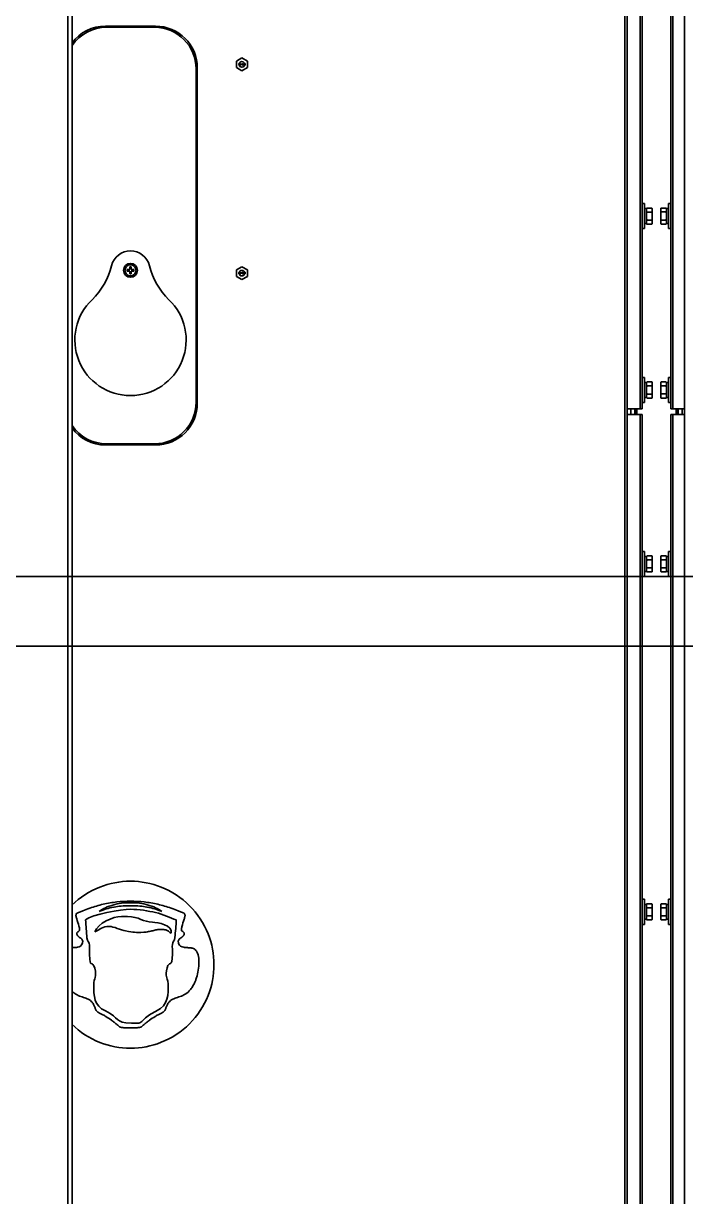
# Model space of a CAD drawing. Header units: millimetres. Extents: x 32496 to 166256, y 3504 to 23939.
# Drawn here: x 74087 to 74563, y 12839 to 13682 of the extents above; entities that cross this region are included whole.
import ezdxf

# ---------------------------------------------------------------- set-up
doc = ezdxf.new("R2010")
doc.units = ezdxf.units.MM
doc.layers.get('0').update_dxf_attribs({"lineweight": 35})

# ---------------------------------------------------------------- blocks, each defined once
blk = doc.blocks.new('DRGTJHYTHRTTR')
at = {"color": 7, "linetype": 'Continuous'}
for p, q in [((60371.04, -49682.69), (46149.04, -49682.69)), ((60371.04, -49732.69), (53249.04, -49732.69))]:
    blk.add_line(p, q, dxfattribs=at)
blk = doc.blocks.new('8-1250')
at = {"linetype": 'Continuous'}
for p, q in [((1072.87, -32157.29), (1072.87, -34666.29)), ((1075.87, -32157.29), (1075.87, -34666.29)), ((1473.17, -34566.29), (1473.17, -32553.29)), ((1474.87, -32553.29), (1474.87, -34566.29)), ((1484.17, -33566.79), (1484.17, -32554.69)), ((1507.57, -32554.69), (1507.57, -33566.79)), ((1515.87, -34566.29), (1515.87, -32553.29)), ((1485.57, -33180.92), (1485.57, -33425.66)), ((1506.17, -33425.64), (1506.17, -33180.91)), ((1135.87, -33291.79), (1099.87, -33291.79)), ((1100.67, -33292.59), (1135.07, -33292.59)), ((1193.97, -33316.98), (1197.97, -33314.67)), ((1197.97, -33314.67), (1201.97, -33316.98)), ((1165.07, -33322.59), (1165.07, -33561.99)), ((1165.87, -33562.79), (1165.87, -33321.79)), ((1193.97, -33316.98), (1193.97, -33321.6)), ((1197.97, -33323.91), (1193.97, -33321.6)), ((1195.7, -33318.69), (1196.6, -33318.69)), ((1195.7, -33318.82), (1195.7, -33318.69)), ((1196.4, -33318.82), (1195.7, -33318.82)), ((1195.72, -33319.45), (1195.7, -33319.56)), ((1195.7, -33319.61), (1195.7, -33319.56)), ((1195.7, -33319.61), (1195.72, -33319.71)), ((1195.77, -33319.38), (1195.72, -33319.45)), ((1195.72, -33319.71), (1195.82, -33319.81)), ((1196.4, -33318.82), (1195.77, -33319.38)), ((1195.82, -33319.81), (1195.92, -33319.86)), ((1195.85, -33319.56), (1195.9, -33319.45)), ((1195.85, -33319.56), (1195.85, -33319.61)), ((1195.9, -33319.68), (1195.85, -33319.61)), ((1195.9, -33319.45), (1196.6, -33318.82)), ((1195.97, -33319.74), (1195.9, -33319.68)), ((1195.92, -33319.86), (1196.07, -33319.89)), ((1196.1, -33319.76), (1195.97, -33319.74)), ((1196.17, -33319.89), (1196.07, -33319.89)), ((1196.1, -33319.76), (1196.2, -33319.76)), ((1196.17, -33319.89), (1196.35, -33319.86)), ((1196.32, -33319.74), (1196.2, -33319.76)), ((1196.4, -33319.68), (1196.32, -33319.74)), ((1196.35, -33319.86), (1196.45, -33319.81)), ((1196.45, -33319.61), (1196.4, -33319.68)), ((1196.45, -33319.61), (1196.57, -33319.61)), ((1196.45, -33319.81), (1196.55, -33319.71)), ((1196.55, -33319.71), (1196.57, -33319.61)), ((1196.6, -33318.69), (1196.6, -33318.82)), ((1196.8, -33318.69), (1196.95, -33318.69)), ((1196.8, -33319.89), (1196.8, -33318.69)), ((1196.95, -33319.89), (1196.8, -33319.89)), ((1196.95, -33318.69), (1196.95, -33319.68)), ((1197.1, -33319.51), (1196.95, -33319.68)), ((1196.95, -33319.89), (1197.1, -33319.71)), ((1197.1, -33319.51), (1197.1, -33319.71)), ((1197.32, -33319.12), (1197.3, -33319.15)), ((1197.3, -33319.15), (1197.45, -33319.3)), ((1197.45, -33319.3), (1197.3, -33319.45)), ((1197.3, -33319.45), (1197.32, -33319.48)), ((1197.45, -33319.25), (1197.32, -33319.12)), ((1197.32, -33319.48), (1197.45, -33319.35)), ((1197.45, -33319.07), (1197.5, -33319.07)), ((1197.45, -33319.25), (1197.45, -33319.07)), ((1197.45, -33319.53), (1197.45, -33319.35)), ((1197.5, -33319.53), (1197.45, -33319.53)), ((1197.5, -33319.07), (1197.5, -33319.25)), ((1197.62, -33319.12), (1197.5, -33319.25)), ((1197.5, -33319.3), (1197.65, -33319.15)), ((1197.65, -33319.45), (1197.5, -33319.3)), ((1197.5, -33319.35), (1197.62, -33319.48)), ((1197.5, -33319.35), (1197.5, -33319.53)), ((1197.65, -33319.15), (1197.62, -33319.12)), ((1197.62, -33319.48), (1197.65, -33319.45)), ((1197.85, -33319.05), (1198.1, -33319.05)), ((1197.85, -33319.2), (1197.85, -33319.05)), ((1198.1, -33319.2), (1197.85, -33319.2)), ((1201.97, -33321.6), (1197.97, -33323.91)), ((1198.1, -33318.69), (1198.25, -33318.69)), ((1198.1, -33319.05), (1198.1, -33318.69)), ((1198.1, -33319.89), (1198.1, -33319.2)), ((1198.25, -33319.89), (1198.1, -33319.89)), ((1198.25, -33318.69), (1198.25, -33319.05)), ((1198.25, -33319.05), (1198.85, -33319.05)), ((1198.67, -33319.2), (1198.25, -33319.2)), ((1198.25, -33319.89), (1198.85, -33319.2)), ((1198.67, -33319.2), (1198.25, -33319.68)), ((1198.25, -33319.2), (1198.25, -33319.68)), ((1198.85, -33319.05), (1198.85, -33319.2)), ((1199.05, -33318.69), (1199.2, -33318.69)), ((1199.05, -33319.89), (1199.05, -33318.69)), ((1199.27, -33319.89), (1199.05, -33319.89)), ((1199.55, -33318.69), (1199.2, -33319.63)), ((1199.2, -33318.69), (1199.2, -33319.63)), ((1199.27, -33319.89), (1199.65, -33318.82)), ((1199.55, -33318.69), (1199.75, -33318.69)), ((1199.65, -33318.82), (1200.02, -33319.89)), ((1200.1, -33319.63), (1199.75, -33318.69)), ((1200.25, -33319.89), (1200.02, -33319.89)), ((1200.1, -33318.69), (1200.25, -33318.69)), ((1200.1, -33319.63), (1200.1, -33318.69)), ((1200.25, -33318.69), (1200.25, -33319.89)), ((1201.97, -33321.6), (1201.97, -33316.98)), ((1485.57, -33419.29), (1487.17, -33419.29)), ((1485.57, -33425.66), (1485.57, -33430.92)), ((1487.17, -33437.29), (1487.17, -33419.29)), ((1487.17, -33422.94), (1488.77, -33422.94)), ((1488.77, -33422.82), (1489.07, -33422.52)), ((1488.77, -33433.76), (1488.77, -33422.82)), ((1489.07, -33422.52), (1492.47, -33422.52)), ((1489.07, -33425.4), (1492.47, -33425.4)), ((1492.77, -33422.82), (1492.47, -33422.52)), ((1492.77, -33433.76), (1492.77, -33422.82)), ((1498.97, -33422.82), (1499.24, -33422.54)), ((1498.97, -33433.76), (1498.97, -33422.82)), ((1499.27, -33422.52), (1499.24, -33422.54)), ((1502.67, -33422.52), (1499.27, -33422.52)), ((1502.67, -33425.36), (1499.27, -33425.36)), ((1502.67, -33422.52), (1502.7, -33422.54)), ((1502.97, -33422.82), (1502.7, -33422.54)), ((1502.97, -33433.76), (1502.97, -33422.82)), ((1504.57, -33422.94), (1502.97, -33422.94)), ((1506.17, -33419.29), (1504.57, -33419.29)), ((1504.57, -33419.29), (1504.57, -33437.29)), ((1506.17, -33430.91), (1506.17, -33425.64)), ((1485.57, -33430.92), (1485.57, -33566.79)), ((1487.17, -33433.64), (1488.77, -33433.64)), ((1488.77, -33433.76), (1489.07, -33434.06)), ((1489.07, -33431.18), (1492.47, -33431.18)), ((1489.07, -33434.06), (1492.47, -33434.06)), ((1492.77, -33433.76), (1492.47, -33434.06)), ((1498.97, -33433.76), (1499.24, -33434.03)), ((1502.67, -33431.13), (1499.27, -33431.13)), ((1502.67, -33434.06), (1499.27, -33434.06)), ((1502.97, -33433.76), (1502.7, -33434.03)), ((1504.57, -33433.64), (1502.97, -33433.64)), ((1506.17, -33566.79), (1506.17, -33430.91)), ((1485.57, -33437.29), (1487.17, -33437.29)), ((1506.17, -33437.29), (1504.57, -33437.29)), ((1115.37, -33466.79), (1117.37, -33466.79)), ((1115.37, -33467.79), (1115.37, -33466.79)), ((1117.37, -33467.79), (1115.37, -33467.79)), ((1117.37, -33464.79), (1118.37, -33464.79)), ((1117.37, -33466.79), (1117.37, -33464.79)), ((1117.37, -33469.79), (1117.37, -33467.79)), ((1118.37, -33464.79), (1118.37, -33466.79)), ((1118.37, -33466.79), (1120.37, -33466.79)), ((1120.37, -33467.79), (1118.37, -33467.79)), ((1118.37, -33467.79), (1118.37, -33469.79)), ((1120.37, -33466.79), (1120.37, -33467.79)), ((1193.97, -33466.98), (1197.97, -33464.67)), ((1193.97, -33466.98), (1193.97, -33471.6)), ((1197.97, -33464.67), (1201.97, -33466.98)), ((1201.97, -33471.6), (1201.97, -33466.98)), ((1118.37, -33469.79), (1117.37, -33469.79)), ((1197.97, -33473.91), (1193.97, -33471.6)), ((1195.7, -33468.69), (1196.6, -33468.69)), ((1195.7, -33468.82), (1195.7, -33468.69)), ((1196.4, -33468.82), (1195.7, -33468.82)), ((1195.72, -33469.45), (1195.7, -33469.56)), ((1195.7, -33469.61), (1195.7, -33469.56)), ((1195.7, -33469.61), (1195.72, -33469.71)), ((1195.77, -33469.38), (1195.72, -33469.45)), ((1195.72, -33469.71), (1195.82, -33469.81)), ((1196.4, -33468.82), (1195.77, -33469.38)), ((1195.82, -33469.81), (1195.92, -33469.86)), ((1195.85, -33469.56), (1195.9, -33469.45)), ((1195.85, -33469.56), (1195.85, -33469.61)), ((1195.9, -33469.68), (1195.85, -33469.61)), ((1195.9, -33469.45), (1196.6, -33468.82)), ((1195.97, -33469.74), (1195.9, -33469.68)), ((1195.92, -33469.86), (1196.07, -33469.89)), ((1196.1, -33469.76), (1195.97, -33469.74)), ((1196.17, -33469.89), (1196.07, -33469.89)), ((1196.1, -33469.76), (1196.2, -33469.76)), ((1196.17, -33469.89), (1196.35, -33469.86)), ((1196.32, -33469.74), (1196.2, -33469.76)), ((1196.4, -33469.68), (1196.32, -33469.74)), ((1196.35, -33469.86), (1196.45, -33469.81)), ((1196.45, -33469.61), (1196.4, -33469.68)), ((1196.45, -33469.61), (1196.57, -33469.61)), ((1196.45, -33469.81), (1196.55, -33469.71)), ((1196.55, -33469.71), (1196.57, -33469.61)), ((1196.6, -33468.69), (1196.6, -33468.82)), ((1196.8, -33468.69), (1196.95, -33468.69)), ((1196.8, -33469.89), (1196.8, -33468.69)), ((1196.95, -33469.89), (1196.8, -33469.89)), ((1196.95, -33468.69), (1196.95, -33469.68)), ((1197.1, -33469.51), (1196.95, -33469.68)), ((1196.95, -33469.89), (1197.1, -33469.71)), ((1197.1, -33469.51), (1197.1, -33469.71)), ((1197.32, -33469.12), (1197.3, -33469.15)), ((1197.3, -33469.15), (1197.45, -33469.3)), ((1197.45, -33469.3), (1197.3, -33469.45)), ((1197.3, -33469.45), (1197.32, -33469.48)), ((1197.45, -33469.25), (1197.32, -33469.12)), ((1197.32, -33469.48), (1197.45, -33469.35)), ((1197.45, -33469.07), (1197.5, -33469.07)), ((1197.45, -33469.25), (1197.45, -33469.07)), ((1197.45, -33469.53), (1197.45, -33469.35)), ((1197.5, -33469.53), (1197.45, -33469.53)), ((1197.5, -33469.07), (1197.5, -33469.25)), ((1197.62, -33469.12), (1197.5, -33469.25)), ((1197.5, -33469.3), (1197.65, -33469.15)), ((1197.65, -33469.45), (1197.5, -33469.3)), ((1197.5, -33469.35), (1197.62, -33469.48)), ((1197.5, -33469.35), (1197.5, -33469.53)), ((1197.65, -33469.15), (1197.62, -33469.12)), ((1197.62, -33469.48), (1197.65, -33469.45)), ((1197.85, -33469.05), (1198.1, -33469.05)), ((1197.85, -33469.2), (1197.85, -33469.05)), ((1198.1, -33469.2), (1197.85, -33469.2)), ((1201.97, -33471.6), (1197.97, -33473.91)), ((1198.1, -33468.69), (1198.25, -33468.69)), ((1198.1, -33469.05), (1198.1, -33468.69)), ((1198.1, -33469.89), (1198.1, -33469.2)), ((1198.25, -33469.89), (1198.1, -33469.89)), ((1198.25, -33468.69), (1198.25, -33469.05)), ((1198.25, -33469.05), (1198.85, -33469.05)), ((1198.67, -33469.2), (1198.25, -33469.2)), ((1198.25, -33469.89), (1198.85, -33469.2)), ((1198.67, -33469.2), (1198.25, -33469.68)), ((1198.25, -33469.2), (1198.25, -33469.68)), ((1198.85, -33469.05), (1198.85, -33469.2)), ((1199.05, -33468.69), (1199.2, -33468.69)), ((1199.05, -33469.89), (1199.05, -33468.69)), ((1199.27, -33469.89), (1199.05, -33469.89)), ((1199.55, -33468.69), (1199.2, -33469.63)), ((1199.2, -33468.69), (1199.2, -33469.63)), ((1199.27, -33469.89), (1199.65, -33468.82)), ((1199.55, -33468.69), (1199.75, -33468.69)), ((1199.65, -33468.82), (1200.02, -33469.89)), ((1200.1, -33469.63), (1199.75, -33468.69)), ((1200.25, -33469.89), (1200.02, -33469.89)), ((1200.1, -33468.69), (1200.25, -33468.69)), ((1200.1, -33469.63), (1200.1, -33468.69)), ((1200.25, -33468.69), (1200.25, -33469.89)), ((1485.57, -33544.29), (1487.17, -33544.29)), ((1487.17, -33562.29), (1487.17, -33544.29)), ((1487.17, -33547.94), (1488.77, -33547.94)), ((1488.77, -33547.82), (1489.07, -33547.52)), ((1488.77, -33558.76), (1488.77, -33547.82)), ((1489.07, -33547.52), (1492.47, -33547.52)), ((1489.07, -33550.4), (1492.47, -33550.4)), ((1492.77, -33547.82), (1492.47, -33547.52)), ((1492.77, -33558.76), (1492.77, -33547.82)), ((1498.97, -33547.82), (1499.24, -33547.54)), ((1498.97, -33558.76), (1498.97, -33547.82)), ((1499.27, -33547.52), (1499.24, -33547.54)), ((1502.67, -33547.52), (1499.27, -33547.52)), ((1502.67, -33550.36), (1499.27, -33550.36)), ((1502.67, -33547.52), (1502.7, -33547.54)), ((1502.97, -33547.82), (1502.7, -33547.54)), ((1502.97, -33558.76), (1502.97, -33547.82)), ((1504.57, -33547.94), (1502.97, -33547.94)), ((1506.17, -33544.29), (1504.57, -33544.29)), ((1504.57, -33544.29), (1504.57, -33562.29)), ((1487.17, -33558.64), (1488.77, -33558.64)), ((1488.77, -33558.76), (1489.07, -33559.06)), ((1489.07, -33556.18), (1492.47, -33556.18)), ((1489.07, -33559.06), (1492.47, -33559.06)), ((1492.77, -33558.76), (1492.47, -33559.06)), ((1498.97, -33558.76), (1499.24, -33559.03)), ((1502.67, -33556.13), (1499.27, -33556.13)), ((1502.67, -33559.06), (1499.27, -33559.06)), ((1502.97, -33558.76), (1502.7, -33559.03)), ((1504.57, -33558.64), (1502.97, -33558.64)), ((1474.87, -33566.79), (1485.57, -33566.79)), ((1477.37, -33570.79), (1477.37, -33566.79)), ((1480.37, -33566.79), (1480.37, -33570.79)), ((1480.57, -33566.79), (1480.57, -33570.59)), ((1481.77, -33566.79), (1481.77, -33570.59)), ((1485.57, -33562.29), (1487.17, -33562.29)), ((1506.17, -33562.29), (1504.57, -33562.29)), ((1506.17, -33566.79), (1515.87, -33566.79)), ((1509.97, -33570.59), (1509.97, -33566.79)), ((1511.17, -33570.59), (1511.17, -33566.79)), ((1511.37, -33570.79), (1511.37, -33566.79)), ((1514.37, -33566.79), (1514.37, -33570.79)), ((1474.87, -33570.79), (1485.57, -33570.79)), ((1481.77, -33570.59), (1480.57, -33570.59)), ((1484.17, -34566.29), (1484.17, -33570.79)), ((1485.57, -33570.79), (1485.57, -33675.66)), ((1506.17, -33570.79), (1515.87, -33570.79)), ((1506.17, -33675.64), (1506.17, -33570.79)), ((1507.57, -33570.79), (1507.57, -34566.29)), ((1509.97, -33570.59), (1511.17, -33570.59)), ((1099.87, -33592.79), (1135.87, -33592.79)), ((1135.07, -33591.99), (1100.67, -33591.99)), ((1485.57, -33669.29), (1487.17, -33669.29)), ((1487.17, -33687.29), (1487.17, -33669.29)), ((1506.17, -33669.29), (1504.57, -33669.29)), ((1504.57, -33669.29), (1504.57, -33687.29)), ((1485.57, -33675.66), (1485.57, -33680.92)), ((1487.17, -33672.94), (1488.77, -33672.94)), ((1488.77, -33672.82), (1489.07, -33672.52)), ((1488.77, -33683.76), (1488.77, -33672.82)), ((1489.07, -33672.52), (1492.47, -33672.52)), ((1489.07, -33675.4), (1492.47, -33675.4)), ((1492.77, -33672.82), (1492.47, -33672.52)), ((1492.77, -33683.76), (1492.77, -33672.82)), ((1498.97, -33672.82), (1499.24, -33672.54)), ((1498.97, -33683.76), (1498.97, -33672.82)), ((1499.27, -33672.52), (1499.24, -33672.54)), ((1502.67, -33672.52), (1499.27, -33672.52)), ((1502.67, -33675.36), (1499.27, -33675.36)), ((1502.67, -33672.52), (1502.7, -33672.54)), ((1502.97, -33672.82), (1502.7, -33672.54)), ((1502.97, -33683.76), (1502.97, -33672.82)), ((1504.57, -33672.94), (1502.97, -33672.94)), ((1506.17, -33680.91), (1506.17, -33675.64)), ((1485.57, -33680.92), (1485.57, -33925.66)), ((1485.57, -33687.29), (1487.17, -33687.29)), ((1487.17, -33683.64), (1488.77, -33683.64)), ((1488.77, -33683.76), (1489.07, -33684.06)), ((1489.07, -33681.18), (1492.47, -33681.18)), ((1489.07, -33684.06), (1492.47, -33684.06)), ((1492.77, -33683.76), (1492.47, -33684.06)), ((1498.97, -33683.76), (1499.24, -33684.03)), ((1502.67, -33681.13), (1499.27, -33681.13)), ((1502.67, -33684.06), (1499.27, -33684.06)), ((1502.97, -33683.76), (1502.7, -33684.03)), ((1504.57, -33683.64), (1502.97, -33683.64)), ((1506.17, -33687.29), (1504.57, -33687.29)), ((1506.17, -33925.64), (1506.17, -33680.91)), ((1485.57, -33919.29), (1487.17, -33919.29)), ((1487.17, -33937.29), (1487.17, -33919.29)), ((1487.17, -33922.94), (1488.77, -33922.94)), ((1488.77, -33922.82), (1489.07, -33922.52)), ((1488.77, -33933.76), (1488.77, -33922.82)), ((1489.07, -33922.52), (1492.47, -33922.52)), ((1492.77, -33922.82), (1492.47, -33922.52)), ((1492.77, -33933.76), (1492.77, -33922.82)), ((1498.97, -33922.82), (1499.24, -33922.54)), ((1498.97, -33933.76), (1498.97, -33922.82)), ((1499.27, -33922.52), (1499.24, -33922.54)), ((1502.67, -33922.52), (1499.27, -33922.52)), ((1502.67, -33922.52), (1502.7, -33922.54)), ((1502.97, -33922.82), (1502.7, -33922.54)), ((1502.97, -33933.76), (1502.97, -33922.82)), ((1504.57, -33922.94), (1502.97, -33922.94)), ((1506.17, -33919.29), (1504.57, -33919.29)), ((1504.57, -33919.29), (1504.57, -33937.29)), ((1115.77, -33931.61), (1111.37, -33931.61)), ((1485.57, -33925.66), (1485.57, -33930.92)), ((1485.57, -33930.92), (1485.57, -34175.66)), ((1489.07, -33925.4), (1492.47, -33925.4)), ((1489.07, -33931.18), (1492.47, -33931.18)), ((1502.67, -33925.36), (1499.27, -33925.36)), ((1502.67, -33931.13), (1499.27, -33931.13)), ((1506.17, -33930.91), (1506.17, -33925.64)), ((1506.17, -34175.64), (1506.17, -33930.91)), ((1485.57, -33937.29), (1487.17, -33937.29)), ((1487.17, -33933.64), (1488.77, -33933.64)), ((1488.77, -33933.76), (1489.07, -33934.06)), ((1489.07, -33934.06), (1492.47, -33934.06)), ((1492.77, -33933.76), (1492.47, -33934.06)), ((1498.97, -33933.76), (1499.24, -33934.03)), ((1502.67, -33934.06), (1499.27, -33934.06)), ((1502.97, -33933.76), (1502.7, -33934.03)), ((1504.57, -33933.64), (1502.97, -33933.64)), ((1506.17, -33937.29), (1504.57, -33937.29))]:
    blk.add_line(p, q, dxfattribs=at)
for centre, radius in [((1197.97, -33319.29), 2), ((1117.87, -33467.29), 5), ((1117.87, -33467.29), 4), ((1197.97, -33469.29), 2)]:
    blk.add_circle(centre, radius, dxfattribs=at)
for centre, radius, start, end in [((1099.87, -33321.79), 30, 90, 143.1973), ((1100.67, -33322.59), 30, 90, 145.8161), ((1135.07, -33322.59), 30, 0, 90), ((1135.87, -33321.79), 30, 0, 90), ((1490.01, -33425.09), 3.56, 39.13645, 39.50132), ((1491.53, -33431.49), 3.56, 219.13644, 219.50078), ((1501.79, -33431.47), 3.61, 218.71028, 219.13391), ((1500.16, -33431.47), 3.61, 320.8641, 321.28972), ((1117.87, -33467.29), 14, 13.59162, 166.40838), ((1055.66, -33452.25), 50, 313.72491, 346.40838), ((1180.08, -33452.25), 50, 193.59162, 226.27509), ((1117.87, -33517.29), 40, 133.72491, 46.27509), ((1490.01, -33550.09), 3.56, 39.13645, 39.50132), ((1491.53, -33556.49), 3.56, 219.13644, 219.50078), ((1501.79, -33556.47), 3.61, 218.71028, 219.13391), ((1503.11, -33555.28), 5.39, 224.12457, 224.56524), ((1498.84, -33555.28), 5.38, 315.43477, 315.87545), ((1500.16, -33556.47), 3.61, 320.8641, 321.28972), ((1135.07, -33561.99), 30, 270, 0), ((1135.87, -33562.79), 30, 270, 0), ((1481.97, -33570.59), 1.4, 180, 188.23663), ((1481.97, -33570.59), 0.2, 180, 270), ((1509.77, -33570.59), 0.2, 270, 0), ((1509.77, -33570.59), 1.4, 351.76338, 0), ((1099.87, -33562.79), 30, 216.80326, 270), ((1100.67, -33561.99), 30, 214.1838, 270), ((1490.01, -33675.09), 3.56, 39.13645, 39.50132), ((1491.53, -33681.49), 3.56, 219.13644, 219.50078), ((1501.79, -33681.47), 3.61, 218.71028, 219.13391), ((1503.11, -33680.28), 5.39, 224.12457, 224.56524), ((1498.84, -33680.28), 5.38, 315.43477, 315.87545), ((1500.16, -33681.47), 3.61, 320.8641, 321.28972), ((1490.01, -33925.09), 3.56, 39.13645, 39.50132), ((1491.53, -33931.49), 3.56, 219.13644, 219.50078), ((1501.79, -33931.47), 3.61, 218.71028, 219.13391), ((1503.11, -33930.28), 5.39, 224.12457, 224.56524), ((1498.84, -33930.28), 5.38, 315.43477, 315.87545), ((1500.16, -33931.47), 3.61, 320.8641, 321.28972)]:
    blk.add_arc(centre, radius, start, end, dxfattribs=at)
for points, knots in [([(1488.77, -33422.85), (1488.8, -33422.82), (1488.89, -33422.7), (1488.99, -33422.59), (1489.07, -33422.52)], [0, 0, 0, 0, 0.244558, 1, 1, 1, 1]), ([(1489.07, -33425.4), (1489.05, -33425.38), (1488.94, -33425.27), (1488.84, -33425.16), (1488.77, -33425.07)], [0, 0, 0, 0, 0.255352, 1, 1, 1, 1]), ([(1492.76, -33422.83), (1492.74, -33422.8), (1492.64, -33422.69), (1492.55, -33422.59), (1492.47, -33422.52)], [0, 0, 0, 0, 0.244878, 1, 1, 1, 1]), ([(1492.47, -33425.4), (1492.5, -33425.38), (1492.6, -33425.27), (1492.7, -33425.16), (1492.77, -33425.07)], [0, 0, 0, 0, 0.255353, 1, 1, 1, 1]), ([(1499.24, -33422.54), (1499.22, -33422.57), (1499.13, -33422.66), (1499.04, -33422.76), (1498.97, -33422.84)], [0, 0, 0, 0, 0.255063, 1, 1, 1, 1]), ([(1498.97, -33425.03), (1499, -33425.06), (1499.09, -33425.17), (1499.19, -33425.28), (1499.27, -33425.36)], [0, 0, 0, 0, 0.244408, 1, 1, 1, 1]), ([(1502.97, -33425.03), (1502.95, -33425.06), (1502.85, -33425.17), (1502.75, -33425.28), (1502.67, -33425.36)], [0, 0, 0, 0, 0.244408, 1, 1, 1, 1]), ([(1502.7, -33422.54), (1502.73, -33422.57), (1502.82, -33422.66), (1502.91, -33422.76), (1502.97, -33422.84)], [0, 0, 0, 0, 0.255062, 1, 1, 1, 1]), ([(1488.77, -33431.51), (1488.8, -33431.48), (1488.89, -33431.36), (1488.99, -33431.26), (1489.07, -33431.18)], [0, 0, 0, 0, 0.244558, 1, 1, 1, 1]), ([(1489.07, -33434.06), (1489.05, -33434.04), (1488.95, -33433.94), (1488.85, -33433.83), (1488.79, -33433.75)], [0, 0, 0, 0, 0.255041, 1, 1, 1, 1]), ([(1492.77, -33431.51), (1492.75, -33431.48), (1492.65, -33431.36), (1492.55, -33431.26), (1492.47, -33431.18)], [0, 0, 0, 0, 0.244558, 1, 1, 1, 1]), ([(1492.47, -33434.06), (1492.5, -33434.04), (1492.6, -33433.93), (1492.7, -33433.82), (1492.77, -33433.73)], [0, 0, 0, 0, 0.255353, 1, 1, 1, 1]), ([(1499.27, -33431.13), (1499.25, -33431.16), (1499.14, -33431.27), (1499.04, -33431.38), (1498.97, -33431.47)], [0, 0, 0, 0, 0.255212, 1, 1, 1, 1]), ([(1498.99, -33433.75), (1499.01, -33433.77), (1499.09, -33433.87), (1499.18, -33433.96), (1499.24, -33434.03)], [0, 0, 0, 0, 0.245496, 1, 1, 1, 1]), ([(1502.67, -33431.13), (1502.7, -33431.16), (1502.8, -33431.27), (1502.9, -33431.38), (1502.97, -33431.47)], [0, 0, 0, 0, 0.255211, 1, 1, 1, 1]), ([(1502.96, -33433.75), (1502.94, -33433.77), (1502.85, -33433.87), (1502.77, -33433.96), (1502.7, -33434.03)], [0, 0, 0, 0, 0.245497, 1, 1, 1, 1]), ([(1488.77, -33547.85), (1488.8, -33547.82), (1488.89, -33547.7), (1488.99, -33547.59), (1489.07, -33547.52)], [0, 0, 0, 0, 0.244558, 1, 1, 1, 1]), ([(1489.07, -33550.4), (1489.05, -33550.38), (1488.94, -33550.27), (1488.84, -33550.16), (1488.77, -33550.07)], [0, 0, 0, 0, 0.255352, 1, 1, 1, 1]), ([(1492.76, -33547.83), (1492.74, -33547.8), (1492.64, -33547.69), (1492.55, -33547.59), (1492.47, -33547.52)], [0, 0, 0, 0, 0.244878, 1, 1, 1, 1]), ([(1492.47, -33550.4), (1492.5, -33550.38), (1492.6, -33550.27), (1492.7, -33550.16), (1492.77, -33550.07)], [0, 0, 0, 0, 0.255353, 1, 1, 1, 1]), ([(1499.24, -33547.54), (1499.22, -33547.57), (1499.13, -33547.66), (1499.04, -33547.76), (1498.97, -33547.84)], [0, 0, 0, 0, 0.255063, 1, 1, 1, 1]), ([(1498.97, -33550.03), (1499, -33550.06), (1499.09, -33550.17), (1499.19, -33550.28), (1499.27, -33550.36)], [0, 0, 0, 0, 0.244408, 1, 1, 1, 1]), ([(1502.97, -33550.03), (1502.95, -33550.06), (1502.85, -33550.17), (1502.75, -33550.28), (1502.67, -33550.36)], [0, 0, 0, 0, 0.244408, 1, 1, 1, 1]), ([(1502.7, -33547.54), (1502.73, -33547.57), (1502.82, -33547.66), (1502.91, -33547.76), (1502.97, -33547.84)], [0, 0, 0, 0, 0.255062, 1, 1, 1, 1]), ([(1488.77, -33556.51), (1488.8, -33556.48), (1488.89, -33556.36), (1488.99, -33556.26), (1489.07, -33556.18)], [0, 0, 0, 0, 0.244558, 1, 1, 1, 1]), ([(1489.07, -33559.06), (1489.05, -33559.04), (1488.95, -33558.94), (1488.85, -33558.83), (1488.79, -33558.75)], [0, 0, 0, 0, 0.255041, 1, 1, 1, 1]), ([(1492.77, -33556.51), (1492.75, -33556.48), (1492.65, -33556.36), (1492.55, -33556.26), (1492.47, -33556.18)], [0, 0, 0, 0, 0.244558, 1, 1, 1, 1]), ([(1492.47, -33559.06), (1492.5, -33559.04), (1492.6, -33558.93), (1492.7, -33558.82), (1492.77, -33558.73)], [0, 0, 0, 0, 0.255353, 1, 1, 1, 1]), ([(1499.27, -33556.13), (1499.25, -33556.16), (1499.14, -33556.27), (1499.04, -33556.38), (1498.97, -33556.47)], [0, 0, 0, 0, 0.255212, 1, 1, 1, 1]), ([(1498.99, -33558.75), (1499.01, -33558.77), (1499.09, -33558.87), (1499.18, -33558.96), (1499.24, -33559.03)], [0, 0, 0, 0, 0.245496, 1, 1, 1, 1]), ([(1502.67, -33556.13), (1502.7, -33556.16), (1502.8, -33556.27), (1502.9, -33556.38), (1502.97, -33556.47)], [0, 0, 0, 0, 0.255211, 1, 1, 1, 1]), ([(1502.96, -33558.75), (1502.94, -33558.77), (1502.85, -33558.87), (1502.77, -33558.96), (1502.7, -33559.03)], [0, 0, 0, 0, 0.245497, 1, 1, 1, 1]), ([(1488.77, -33672.85), (1488.8, -33672.82), (1488.89, -33672.7), (1488.99, -33672.59), (1489.07, -33672.52)], [0, 0, 0, 0, 0.244558, 1, 1, 1, 1]), ([(1489.07, -33675.4), (1489.05, -33675.38), (1488.94, -33675.27), (1488.84, -33675.16), (1488.77, -33675.07)], [0, 0, 0, 0, 0.255352, 1, 1, 1, 1]), ([(1492.76, -33672.83), (1492.74, -33672.8), (1492.64, -33672.69), (1492.55, -33672.59), (1492.47, -33672.52)], [0, 0, 0, 0, 0.244878, 1, 1, 1, 1]), ([(1492.47, -33675.4), (1492.5, -33675.38), (1492.6, -33675.27), (1492.7, -33675.16), (1492.77, -33675.07)], [0, 0, 0, 0, 0.255353, 1, 1, 1, 1]), ([(1499.24, -33672.54), (1499.22, -33672.57), (1499.13, -33672.66), (1499.04, -33672.76), (1498.97, -33672.84)], [0, 0, 0, 0, 0.255063, 1, 1, 1, 1]), ([(1498.97, -33675.03), (1499, -33675.06), (1499.09, -33675.17), (1499.19, -33675.28), (1499.27, -33675.36)], [0, 0, 0, 0, 0.244408, 1, 1, 1, 1]), ([(1502.97, -33675.03), (1502.95, -33675.06), (1502.85, -33675.17), (1502.75, -33675.28), (1502.67, -33675.36)], [0, 0, 0, 0, 0.244408, 1, 1, 1, 1]), ([(1502.7, -33672.54), (1502.73, -33672.57), (1502.82, -33672.66), (1502.91, -33672.76), (1502.97, -33672.84)], [0, 0, 0, 0, 0.255062, 1, 1, 1, 1]), ([(1488.77, -33681.51), (1488.8, -33681.48), (1488.89, -33681.36), (1488.99, -33681.26), (1489.07, -33681.18)], [0, 0, 0, 0, 0.244558, 1, 1, 1, 1]), ([(1489.07, -33684.06), (1489.05, -33684.04), (1488.95, -33683.94), (1488.85, -33683.83), (1488.79, -33683.75)], [0, 0, 0, 0, 0.255041, 1, 1, 1, 1]), ([(1492.77, -33681.51), (1492.75, -33681.48), (1492.65, -33681.36), (1492.55, -33681.26), (1492.47, -33681.18)], [0, 0, 0, 0, 0.244558, 1, 1, 1, 1]), ([(1492.47, -33684.06), (1492.5, -33684.04), (1492.6, -33683.93), (1492.7, -33683.82), (1492.77, -33683.73)], [0, 0, 0, 0, 0.255353, 1, 1, 1, 1]), ([(1499.27, -33681.13), (1499.25, -33681.16), (1499.14, -33681.27), (1499.04, -33681.38), (1498.97, -33681.47)], [0, 0, 0, 0, 0.255212, 1, 1, 1, 1]), ([(1498.99, -33683.75), (1499.01, -33683.77), (1499.09, -33683.87), (1499.18, -33683.96), (1499.24, -33684.03)], [0, 0, 0, 0, 0.245496, 1, 1, 1, 1]), ([(1502.67, -33681.13), (1502.7, -33681.16), (1502.8, -33681.27), (1502.9, -33681.38), (1502.97, -33681.47)], [0, 0, 0, 0, 0.255211, 1, 1, 1, 1]), ([(1502.96, -33683.75), (1502.94, -33683.77), (1502.85, -33683.87), (1502.77, -33683.96), (1502.7, -33684.03)], [0, 0, 0, 0, 0.245497, 1, 1, 1, 1]), ([(1177.87, -33966.29), (1177.87, -33958.75), (1174.88, -33943.04), (1161.5, -33922.67), (1141.12, -33909.28), (1117.87, -33904.85), (1094.82, -33909.25), (1081.54, -33917.88), (1075.84, -33923.47)], [0, 0, 0, 0, 0.160625, 0.334655, 0.508695, 0.66933, 0.829953, 1, 1, 1, 1]), ([(1083.32, -33950.88), (1083.4, -33950.6), (1083.51, -33950.08), (1083.57, -33949.19), (1083.32, -33948.29), (1082.56, -33947.57), (1081.63, -33947), (1080.9, -33946.47), (1080.38, -33945.96), (1079.95, -33945.5), (1079.52, -33944.93), (1079.24, -33944.3), (1079.2, -33943.59), (1079.66, -33942.9), (1080.34, -33942.45), (1080.95, -33942.04), (1081.2, -33941.73), (1081.32, -33941.37), (1081.31, -33940.65), (1081.15, -33939.71), (1080.57, -33937.28), (1079.61, -33934.5), (1078.93, -33932.19), (1078.75, -33931.5), (1078.68, -33931.11), (1078.64, -33930.64), (1078.81, -33929.95), (1079.41, -33929.27), (1080.11, -33928.95), (1081.67, -33928.27), (1084.43, -33927.13), (1090.12, -33925.01), (1098.22, -33922.69), (1107.96, -33921), (1117.99, -33920.41), (1127.73, -33921), (1137.58, -33922.7), (1145.65, -33925.02), (1151.34, -33927.14), (1154.11, -33928.29), (1155.54, -33928.9), (1155.99, -33929.11), (1156.09, -33929.17)], [0, 0, 0, 0, 0.008176, 0.014545, 0.024461, 0.033499, 0.043328, 0.054414, 0.058301, 0.063442, 0.071678, 0.077739, 0.082444, 0.090881, 0.099747, 0.106924, 0.108489, 0.110844, 0.117602, 0.127274, 0.138992, 0.189377, 0.200767, 0.208767, 0.209905, 0.212248, 0.222212, 0.2296, 0.237387, 0.250309, 0.275962, 0.326542, 0.425367, 0.521789, 0.61585, 0.711877, 0.807904, 0.906838, 0.957474, 0.983151, 0.996088, 1, 1, 1, 1]), ([(1117.87, -33921.81), (1113.46, -33921.59), (1105.78, -33922.75), (1098.13, -33925.94), (1095.25, -33927.97)], [0, 0, 0, 0, 0.546946, 1, 1, 1, 1]), ([(1140.5, -33927.97), (1137.62, -33925.94), (1129.96, -33922.75), (1122.28, -33921.59), (1117.87, -33921.81)], [0, 0, 0, 0, 0.453054, 1, 1, 1, 1]), ([(1488.77, -33922.85), (1488.8, -33922.82), (1488.89, -33922.7), (1488.99, -33922.59), (1489.07, -33922.52)], [0, 0, 0, 0, 0.244558, 1, 1, 1, 1]), ([(1492.76, -33922.83), (1492.74, -33922.8), (1492.64, -33922.69), (1492.55, -33922.59), (1492.47, -33922.52)], [0, 0, 0, 0, 0.244878, 1, 1, 1, 1]), ([(1499.24, -33922.54), (1499.22, -33922.57), (1499.13, -33922.66), (1499.04, -33922.76), (1498.97, -33922.84)], [0, 0, 0, 0, 0.255063, 1, 1, 1, 1]), ([(1502.7, -33922.54), (1502.73, -33922.57), (1502.82, -33922.66), (1502.91, -33922.76), (1502.97, -33922.84)], [0, 0, 0, 0, 0.255062, 1, 1, 1, 1]), ([(1095.25, -33927.97), (1098.95, -33926.57), (1103.8, -33924.91), (1112.71, -33923.89), (1117.87, -33923.98)], [0, 0, 0, 0, 0.592388, 1, 1, 1, 1]), ([(1117.87, -33923.98), (1123.04, -33923.89), (1131.94, -33924.91), (1136.79, -33926.57), (1140.5, -33927.97)], [0, 0, 0, 0, 0.407612, 1, 1, 1, 1]), ([(1156.09, -33929.17), (1156.19, -33929.22), (1156.47, -33929.4), (1156.96, -33929.99), (1157.12, -33930.67), (1157.07, -33931.19), (1156.95, -33931.69), (1156.73, -33932.52), (1156.02, -33934.83), (1155.05, -33937.69), (1154.54, -33940.02), (1154.43, -33940.88), (1154.45, -33941.54), (1154.62, -33941.83), (1154.88, -33942.11), (1155.49, -33942.5), (1156.18, -33942.98), (1156.58, -33943.7), (1156.47, -33944.43), (1156.14, -33945.07), (1155.68, -33945.65), (1155.25, -33946.09), (1154.74, -33946.57), (1154.04, -33947.05), (1153.13, -33947.62), (1152.4, -33948.35), (1152.18, -33949.27), (1152.24, -33950.01), (1152.34, -33950.55), (1152.87, -33952.68), (1155.24, -33953.81), (1158.75, -33954.03), (1161.26, -33954.13), (1163.02, -33954.5), (1163.88, -33955.05), (1164.36, -33955.42), (1165.21, -33956.3), (1166.58, -33958.72), (1167.25, -33963.18), (1166.91, -33968.69), (1165.99, -33973.37), (1164.99, -33976.72), (1164.29, -33978.6), (1163.53, -33980.16), (1162.55, -33981.94), (1160.66, -33984.69), (1157.57, -33987.49), (1154.21, -33988.96), (1151.67, -33989.77), (1149.31, -33990.54), (1147.16, -33991.55), (1145.56, -33993.12), (1144.5, -33994.55), (1143.74, -33996.21), (1143.01, -33998.29), (1141.81, -34000.18), (1140.28, -34001.11), (1139.15, -34001.59), (1138.47, -34001.91), (1137.27, -34002.52), (1134.88, -34003.91), (1132.23, -34005.7), (1129.78, -34007.51), (1128.28, -34008.69), (1127.18, -34009.65), (1126.38, -34010.37), (1125.49, -34011.1), (1124.58, -34011.44), (1123.28, -34011.54), (1121.12, -34011.59), (1119.27, -34011.57), (1117.87, -34011.61)], [0, 0, 0, 0, 0.003159, 0.009198, 0.017233, 0.01912, 0.021303, 0.029371, 0.039053, 0.078716, 0.087738, 0.094978, 0.099775, 0.10118, 0.102517, 0.10854, 0.115694, 0.12259, 0.126564, 0.13177, 0.138841, 0.143157, 0.145535, 0.15439, 0.162259, 0.169554, 0.177683, 0.182965, 0.186072, 0.190026, 0.231557, 0.253449, 0.274903, 0.293192, 0.295546, 0.299659, 0.307981, 0.325471, 0.366759, 0.41454, 0.462185, 0.483733, 0.502252, 0.512197, 0.527093, 0.553291, 0.595676, 0.630919, 0.646866, 0.662137, 0.69295, 0.706423, 0.717277, 0.736618, 0.753662, 0.77096, 0.792351, 0.797139, 0.801593, 0.810871, 0.830494, 0.870423, 0.890314, 0.906171, 0.917886, 0.926506, 0.933079, 0.945779, 0.953837, 0.965016, 1, 1, 1, 1]), ([(1489.07, -33925.4), (1489.05, -33925.38), (1488.94, -33925.27), (1488.84, -33925.16), (1488.77, -33925.07)], [0, 0, 0, 0, 0.255352, 1, 1, 1, 1]), ([(1488.77, -33931.51), (1488.8, -33931.48), (1488.89, -33931.36), (1488.99, -33931.26), (1489.07, -33931.18)], [0, 0, 0, 0, 0.244558, 1, 1, 1, 1]), ([(1492.47, -33925.4), (1492.5, -33925.38), (1492.6, -33925.27), (1492.7, -33925.16), (1492.77, -33925.07)], [0, 0, 0, 0, 0.255353, 1, 1, 1, 1]), ([(1492.77, -33931.51), (1492.75, -33931.48), (1492.65, -33931.36), (1492.55, -33931.26), (1492.47, -33931.18)], [0, 0, 0, 0, 0.244558, 1, 1, 1, 1]), ([(1498.97, -33925.03), (1499, -33925.06), (1499.09, -33925.17), (1499.19, -33925.28), (1499.27, -33925.36)], [0, 0, 0, 0, 0.244408, 1, 1, 1, 1]), ([(1499.27, -33931.13), (1499.25, -33931.16), (1499.14, -33931.27), (1499.04, -33931.38), (1498.97, -33931.47)], [0, 0, 0, 0, 0.255212, 1, 1, 1, 1]), ([(1502.97, -33925.03), (1502.95, -33925.06), (1502.85, -33925.17), (1502.75, -33925.28), (1502.67, -33925.36)], [0, 0, 0, 0, 0.244408, 1, 1, 1, 1]), ([(1502.67, -33931.13), (1502.7, -33931.16), (1502.8, -33931.27), (1502.9, -33931.38), (1502.97, -33931.47)], [0, 0, 0, 0, 0.255211, 1, 1, 1, 1]), ([(1489.07, -33934.06), (1489.05, -33934.04), (1488.95, -33933.94), (1488.85, -33933.83), (1488.79, -33933.75)], [0, 0, 0, 0, 0.255041, 1, 1, 1, 1]), ([(1492.47, -33934.06), (1492.5, -33934.04), (1492.6, -33933.93), (1492.7, -33933.82), (1492.77, -33933.73)], [0, 0, 0, 0, 0.255353, 1, 1, 1, 1]), ([(1498.99, -33933.75), (1499.01, -33933.77), (1499.09, -33933.87), (1499.18, -33933.96), (1499.24, -33934.03)], [0, 0, 0, 0, 0.245496, 1, 1, 1, 1]), ([(1502.96, -33933.75), (1502.94, -33933.77), (1502.85, -33933.87), (1502.77, -33933.96), (1502.7, -33934.03)], [0, 0, 0, 0, 0.245497, 1, 1, 1, 1]), ([(1147.19, -33943.55), (1146.84, -33943.49), (1146.27, -33943.1), (1145.25, -33942.13), (1143.76, -33941.36), (1141.93, -33940.98), (1140.18, -33940.87), (1138.39, -33940.96), (1136.36, -33941.25), (1133.91, -33941.83), (1130.9, -33942.59), (1128.63, -33942.91), (1127.39, -33942.97)], [0, 0, 0, 0, 0.136538, 0.273076, 0.409613, 0.477882, 0.546151, 0.602882, 0.659613, 0.773076, 0.886538, 1, 1, 1, 1]), ([(1075.87, -33954.07), (1076.27, -33954.05), (1077.55, -33953.99), (1080.67, -33953.78), (1082.82, -33952.7), (1083.32, -33950.88)], [0, 0, 0, 0, 0.131512, 0.42618, 1, 1, 1, 1]), ([(1075.84, -34009.11), (1081.54, -34014.7), (1094.81, -34023.33), (1117.87, -34027.73), (1141.12, -34023.29), (1161.49, -34009.91), (1174.88, -33989.53), (1177.87, -33973.83), (1177.87, -33966.29)], [0, 0, 0, 0, 0.170042, 0.330673, 0.491297, 0.665328, 0.839367, 1, 1, 1, 1]), ([(1117.87, -34011.61), (1116.47, -34011.57), (1114.62, -34011.58), (1112.47, -34011.54), (1111.16, -34011.44), (1110.25, -34011.1), (1109.37, -34010.37), (1108.57, -34009.65), (1107.47, -34008.69), (1105.97, -34007.51), (1103.52, -34005.7), (1100.87, -34003.91), (1098.48, -34002.52), (1097.28, -34001.91), (1096.6, -34001.59), (1095.47, -34001.11), (1093.94, -34000.18), (1092.74, -33998.3), (1092.01, -33996.22), (1091.25, -33994.55), (1090.19, -33993.12), (1088.6, -33991.55), (1086.44, -33990.54), (1084.09, -33989.77), (1081.55, -33988.96), (1078.67, -33987.7), (1076.68, -33986.1), (1075.87, -33985.28)], [0, 0, 0, 0, 0.080633, 0.106402, 0.124979, 0.154248, 0.169398, 0.189253, 0.216248, 0.252785, 0.298682, 0.39075, 0.436002, 0.457402, 0.467678, 0.478697, 0.52813, 0.568092, 0.607454, 0.652118, 0.677168, 0.708232, 0.779396, 0.814687, 0.851543, 0.932984, 1, 1, 1, 1])]:
    blk.add_open_spline(points, degree=3, knots=knots, dxfattribs=at)
for points in [[(1488.77, -33426.06), (1488.86, -33425.84), (1488.96, -33425.62), (1489.07, -33425.4)], [(1492.77, -33426.06), (1492.68, -33425.84), (1492.58, -33425.62), (1492.47, -33425.4)], [(1499.27, -33425.36), (1499.16, -33425.57), (1499.06, -33425.79), (1498.97, -33426.02)], [(1502.67, -33425.36), (1502.78, -33425.57), (1502.88, -33425.79), (1502.97, -33426.02)], [(1489.07, -33431.18), (1488.96, -33430.96), (1488.86, -33430.74), (1488.77, -33430.52)], [(1492.47, -33431.18), (1492.58, -33430.96), (1492.68, -33430.74), (1492.77, -33430.52)], [(1498.97, -33430.47), (1499.06, -33430.7), (1499.16, -33430.92), (1499.27, -33431.13)], [(1502.97, -33430.47), (1502.88, -33430.7), (1502.78, -33430.92), (1502.67, -33431.13)], [(1488.77, -33551.06), (1488.86, -33550.84), (1488.96, -33550.62), (1489.07, -33550.4)], [(1492.77, -33551.06), (1492.68, -33550.84), (1492.58, -33550.62), (1492.47, -33550.4)], [(1499.27, -33550.36), (1499.16, -33550.57), (1499.06, -33550.79), (1498.97, -33551.02)], [(1502.67, -33550.36), (1502.78, -33550.57), (1502.88, -33550.79), (1502.97, -33551.02)], [(1489.07, -33556.18), (1488.96, -33555.96), (1488.86, -33555.74), (1488.77, -33555.52)], [(1492.47, -33556.18), (1492.58, -33555.96), (1492.68, -33555.74), (1492.77, -33555.52)], [(1498.97, -33555.47), (1499.06, -33555.7), (1499.16, -33555.92), (1499.27, -33556.13)], [(1502.97, -33555.47), (1502.88, -33555.7), (1502.78, -33555.92), (1502.67, -33556.13)], [(1488.77, -33676.06), (1488.86, -33675.84), (1488.96, -33675.62), (1489.07, -33675.4)], [(1492.77, -33676.06), (1492.68, -33675.84), (1492.58, -33675.62), (1492.47, -33675.4)], [(1499.27, -33675.36), (1499.16, -33675.57), (1499.06, -33675.79), (1498.97, -33676.02)], [(1502.67, -33675.36), (1502.78, -33675.57), (1502.88, -33675.79), (1502.97, -33676.02)], [(1489.07, -33681.18), (1488.96, -33680.96), (1488.86, -33680.74), (1488.77, -33680.52)], [(1492.47, -33681.18), (1492.58, -33680.96), (1492.68, -33680.74), (1492.77, -33680.52)], [(1498.97, -33680.47), (1499.06, -33680.7), (1499.16, -33680.92), (1499.27, -33681.13)], [(1502.97, -33680.47), (1502.88, -33680.7), (1502.78, -33680.92), (1502.67, -33681.13)], [(1117.85, -33926.45), (1111.7, -33926.45), (1089.78, -33930.11), (1085.56, -33934.15)], [(1092.26, -33942.71), (1094.46, -33936.58), (1105.11, -33931.61), (1111.37, -33931.61)], [(1115.77, -33931.61), (1123.74, -33931.61), (1127.38, -33935.78), (1133.59, -33935.74)], [(1135.92, -33928.77), (1130.5, -33927.71), (1124.03, -33926.45), (1117.85, -33926.45)], [(1150.64, -33933.94), (1146.43, -33933.02), (1141.42, -33929.84), (1135.92, -33928.77)], [(1488.77, -33926.06), (1488.86, -33925.84), (1488.96, -33925.62), (1489.07, -33925.4)], [(1489.07, -33931.18), (1488.96, -33930.96), (1488.86, -33930.74), (1488.77, -33930.52)], [(1492.77, -33926.06), (1492.68, -33925.84), (1492.58, -33925.62), (1492.47, -33925.4)], [(1492.47, -33931.18), (1492.58, -33930.96), (1492.68, -33930.74), (1492.77, -33930.52)], [(1499.27, -33925.36), (1499.16, -33925.57), (1499.06, -33925.79), (1498.97, -33926.02)], [(1498.97, -33930.47), (1499.06, -33930.7), (1499.16, -33930.92), (1499.27, -33931.13)], [(1502.67, -33925.36), (1502.78, -33925.57), (1502.88, -33925.79), (1502.97, -33926.02)], [(1502.97, -33930.47), (1502.88, -33930.7), (1502.78, -33930.92), (1502.67, -33931.13)], [(1085.56, -33934.15), (1085.85, -33938.48), (1086.33, -33942.68), (1086.59, -33947.08)], [(1102.85, -33938.83), (1097.06, -33938.88), (1096.85, -33940.44), (1092.26, -33942.71)], [(1114.4, -33942), (1110.86, -33941.33), (1105.56, -33938.81), (1102.85, -33938.83)], [(1133.59, -33935.74), (1137.54, -33935.72), (1148.38, -33938.08), (1147.19, -33943.55)], [(1149.73, -33946.7), (1150.11, -33942.48), (1150.72, -33938.15), (1150.64, -33933.94)], [(1086.59, -33947.08), (1086.75, -33949.69), (1088.28, -33949.8), (1088.46, -33952.17)], [(1127.39, -33942.97), (1121.46, -33943.27), (1120.13, -33943.1), (1114.4, -33942)], [(1148, -33951.68), (1148.23, -33949.84), (1149.5, -33949.25), (1149.73, -33946.7)], [(1088.46, -33952.17), (1088.6, -33954.01), (1088.37, -33956.87), (1088.41, -33958.93)], [(1148.04, -33958.69), (1148.06, -33956.83), (1147.81, -33953.24), (1148, -33951.68)], [(1088.41, -33958.93), (1088.63, -33969.73), (1090.43, -33962.44), (1092.21, -33968.82)], [(1144.22, -33968.55), (1145.55, -33963), (1147.94, -33969.25), (1148.04, -33958.69)], [(1092.21, -33968.82), (1094.02, -33975.26), (1091.4, -33975.96), (1091.44, -33980.6)], [(1144.87, -33979.94), (1144.31, -33974.35), (1142.56, -33975.51), (1144.22, -33968.55)], [(1091.44, -33980.6), (1091.52, -33988.73), (1091.47, -33995.69), (1099.94, -33999.54)], [(1137.03, -33999.3), (1144.42, -33995.67), (1145.63, -33987.41), (1144.87, -33979.94)], [(1099.94, -33999.54), (1110.54, -34004.36), (1105.92, -34008.15), (1118.61, -34008.23)], [(1118.61, -34008.23), (1126.02, -34008.27), (1123.85, -34008.99), (1128.59, -34004.54)], [(1128.59, -34004.54), (1131.06, -34002.23), (1134.03, -34000.78), (1137.03, -33999.3)]]:
    blk.add_open_spline(points, degree=3, dxfattribs=at)

msp = doc.modelspace()

# ---------------------------------------------------------------- block references
at = {"color": 6}
msp.add_blockref('8-1250', (73046.131, 46971.457), dxfattribs=at)
msp.add_blockref('DRGTJHYTHRTTR', (17920.951, 62966.819))

doc.saveas('drawing.dxf')
